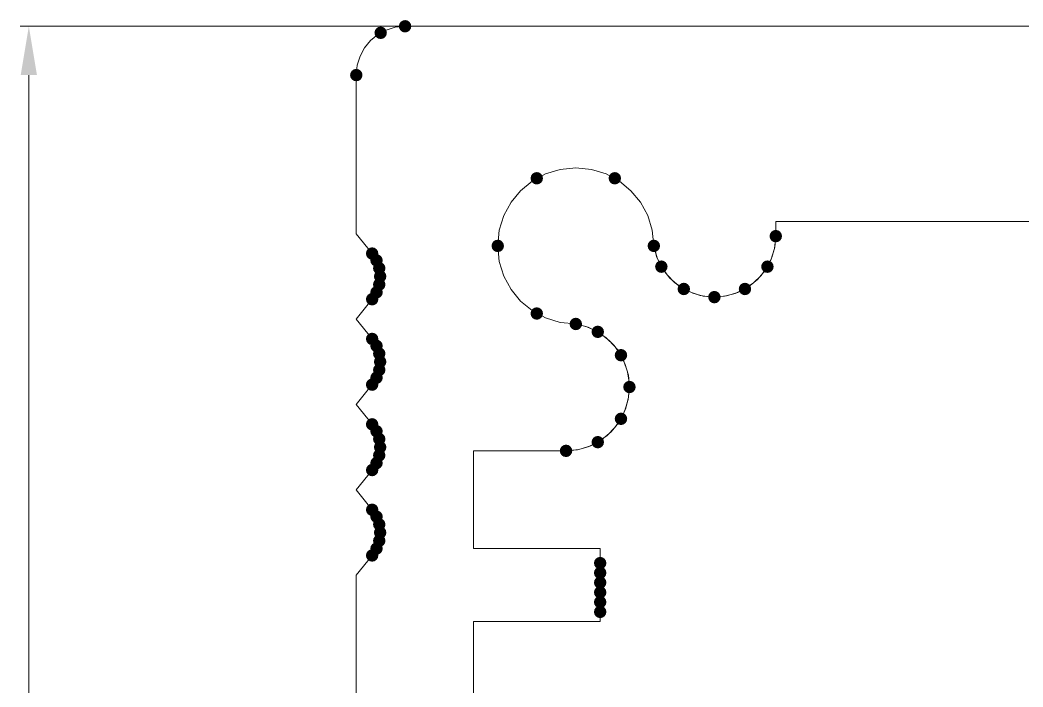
# Model space of a CAD drawing. Header units: millimetres. Extents: x 0 to 588, y 0 to 418.
# Drawn here: x 59.96 to 80.11, y 89.08 to 102.47 of the extents above; entities that cross this region are included whole.
import ezdxf

# ---------------------------------------------------------------- set-up
doc = ezdxf.new("R2010")
doc.units = ezdxf.units.MM

msp = doc.modelspace()

# ---------------------------------------------------------------- hatches: boundary and pattern name
h = msp.add_hatch(color=0)
edge = h.paths.add_edge_path()
edge.add_arc((67.691066, 102.348876), 0.125009, 0, 360)
h = msp.add_hatch(color=1)
h.dxf.hatch_style = 2
h.paths.add_polyline_path([(59.968872, 101.368838), (60.132209, 102.348858), (60.295546, 101.368838)])
h = msp.add_hatch(color=0)
edge = h.paths.add_edge_path()
edge.add_arc((67.201056, 102.217578), 0.125009, 0, 360)
h = msp.add_hatch(color=0)
edge = h.paths.add_edge_path()
edge.add_arc((66.711046, 101.368855), 0.125009, 0, 360)
h = msp.add_hatch(color=0)
edge = h.paths.add_edge_path()
edge.add_arc((66.711046, 101.368855), 0.125009, 0, 360)
h = msp.add_hatch(color=0)
edge = h.paths.add_edge_path()
edge.add_arc((70.33712, 99.29674), 0.125009, 0, 360)
h = msp.add_hatch(color=0)
edge = h.paths.add_edge_path()
edge.add_arc((71.905153, 99.29674), 0.125009, 0, 360)
h = msp.add_hatch(color=0)
edge = h.paths.add_edge_path()
edge.add_arc((75.139219, 98.134789), 0.125009, 0, 360)
h = msp.add_hatch(color=0)
edge = h.paths.add_edge_path()
edge.add_arc((75.139219, 98.134789), 0.125009, 0, 360)
h = msp.add_hatch(color=0)
edge = h.paths.add_edge_path()
edge.add_arc((69.553104, 97.938785), 0.125009, 0, 360)
h = msp.add_hatch(color=0)
edge = h.paths.add_edge_path()
edge.add_arc((72.689169, 97.938785), 0.125009, 0, 360)
h = msp.add_hatch(color=0)
edge = h.paths.add_edge_path()
edge.add_arc((72.689169, 97.938785), 0.125009, 0, 360)
h = msp.add_hatch(color=0)
edge = h.paths.add_edge_path()
edge.add_arc((72.689169, 97.938785), 0.125009, 0, 360)
h = msp.add_hatch(color=0)
edge = h.paths.add_edge_path()
edge.add_arc((67.029731, 97.785432), 0.125009, 0, 360)
h = msp.add_hatch(color=0)
edge = h.paths.add_edge_path()
edge.add_arc((67.029731, 97.785432), 0.125009, 0, 360)
h = msp.add_hatch(color=0)
edge = h.paths.add_edge_path()
edge.add_arc((67.117679, 97.645864), 0.125009, 0, 360)
h = msp.add_hatch(color=0)
edge = h.paths.add_edge_path()
edge.add_arc((67.172284, 97.490197), 0.125009, 0, 360)
h = msp.add_hatch(color=0)
edge = h.paths.add_edge_path()
edge.add_arc((72.840266, 97.521523), 0.125009, 0, 360)
h = msp.add_hatch(color=0)
edge = h.paths.add_edge_path()
edge.add_arc((74.971139, 97.521626), 0.125009, 0, 360)
h = msp.add_hatch(color=0)
edge = h.paths.add_edge_path()
edge.add_arc((67.190796, 97.326272), 0.125009, 0, 360)
h = msp.add_hatch(color=0)
edge = h.paths.add_edge_path()
edge.add_arc((67.117679, 97.00668), 0.125009, 0, 360)
h = msp.add_hatch(color=0)
edge = h.paths.add_edge_path()
edge.add_arc((67.172284, 97.162347), 0.125009, 0, 360)
h = msp.add_hatch(color=0)
edge = h.paths.add_edge_path()
edge.add_arc((73.291415, 97.073545), 0.125009, 0, 360)
h = msp.add_hatch(color=0)
edge = h.paths.add_edge_path()
edge.add_arc((74.520033, 97.073604), 0.125009, 0, 360)
h = msp.add_hatch(color=0)
edge = h.paths.add_edge_path()
edge.add_arc((67.029731, 96.867111), 0.125009, 0, 360)
h = msp.add_hatch(color=0)
edge = h.paths.add_edge_path()
edge.add_arc((73.905732, 96.909734), 0.125009, 0, 360)
h = msp.add_hatch(color=0)
edge = h.paths.add_edge_path()
edge.add_arc((70.33712, 96.580829), 0.125009, 0, 360)
h = msp.add_hatch(color=0)
edge = h.paths.add_edge_path()
edge.add_arc((71.121137, 96.370752), 0.125009, 0, 360)
h = msp.add_hatch(color=0)
edge = h.paths.add_edge_path()
edge.add_arc((71.121137, 96.370752), 0.125009, 0, 360)
h = msp.add_hatch(color=0)
edge = h.paths.add_edge_path()
edge.add_arc((71.562861, 96.212551), 0.125009, 0, 360)
h = msp.add_hatch(color=0)
edge = h.paths.add_edge_path()
edge.add_arc((67.029731, 96.070397), 0.125009, 0, 360)
h = msp.add_hatch(color=0)
edge = h.paths.add_edge_path()
edge.add_arc((67.029731, 96.070397), 0.125009, 0, 360)
h = msp.add_hatch(color=0)
edge = h.paths.add_edge_path()
edge.add_arc((67.117679, 95.930829), 0.125009, 0, 360)
h = msp.add_hatch(color=0)
edge = h.paths.add_edge_path()
edge.add_arc((67.172284, 95.775161), 0.125009, 0, 360)
h = msp.add_hatch(color=0)
edge = h.paths.add_edge_path()
edge.add_arc((67.190796, 95.611237), 0.125009, 0, 360)
h = msp.add_hatch(color=0)
edge = h.paths.add_edge_path()
edge.add_arc((72.028794, 95.743582), 0.125009, 0, 360)
h = msp.add_hatch(color=0)
edge = h.paths.add_edge_path()
edge.add_arc((67.172284, 95.447312), 0.125009, 0, 360)
h = msp.add_hatch(color=0)
edge = h.paths.add_edge_path()
edge.add_arc((67.117679, 95.291645), 0.125009, 0, 360)
h = msp.add_hatch(color=0)
edge = h.paths.add_edge_path()
edge.add_arc((67.029731, 95.152076), 0.125009, 0, 360)
h = msp.add_hatch(color=0)
edge = h.paths.add_edge_path()
edge.add_arc((72.199185, 95.10484), 0.125009, 0, 360)
h = msp.add_hatch(color=0)
edge = h.paths.add_edge_path()
edge.add_arc((72.028741, 94.466112), 0.125009, 0, 360)
h = msp.add_hatch(color=0)
edge = h.paths.add_edge_path()
edge.add_arc((67.029731, 94.355362), 0.125009, 0, 360)
h = msp.add_hatch(color=0)
edge = h.paths.add_edge_path()
edge.add_arc((67.029731, 94.355362), 0.125009, 0, 360)
h = msp.add_hatch(color=0)
edge = h.paths.add_edge_path()
edge.add_arc((67.117679, 94.215793), 0.125009, 0, 360)
h = msp.add_hatch(color=0)
edge = h.paths.add_edge_path()
edge.add_arc((67.172284, 94.060126), 0.125009, 0, 360)
h = msp.add_hatch(color=0)
edge = h.paths.add_edge_path()
edge.add_arc((71.56277, 93.997182), 0.125009, 0, 360)
h = msp.add_hatch(color=0)
edge = h.paths.add_edge_path()
edge.add_arc((67.190796, 93.896201), 0.125009, 0, 360)
h = msp.add_hatch(color=0)
edge = h.paths.add_edge_path()
edge.add_arc((70.925133, 93.8227), 0.125009, 0, 360)
h = msp.add_hatch(color=0)
edge = h.paths.add_edge_path()
edge.add_arc((67.117679, 93.576609), 0.125009, 0, 360)
h = msp.add_hatch(color=0)
edge = h.paths.add_edge_path()
edge.add_arc((67.172284, 93.732277), 0.125009, 0, 360)
h = msp.add_hatch(color=0)
edge = h.paths.add_edge_path()
edge.add_arc((67.029731, 93.437041), 0.125009, 0, 360)
h = msp.add_hatch(color=0)
edge = h.paths.add_edge_path()
edge.add_arc((67.029731, 92.640326), 0.125009, 0, 360)
h = msp.add_hatch(color=0)
edge = h.paths.add_edge_path()
edge.add_arc((67.029731, 92.640326), 0.125009, 0, 360)
h = msp.add_hatch(color=0)
edge = h.paths.add_edge_path()
edge.add_arc((67.117679, 92.500758), 0.125009, 0, 360)
h = msp.add_hatch(color=0)
edge = h.paths.add_edge_path()
edge.add_arc((67.172284, 92.345091), 0.125009, 0, 360)
h = msp.add_hatch(color=0)
edge = h.paths.add_edge_path()
edge.add_arc((67.190796, 92.181166), 0.125009, 0, 360)
h = msp.add_hatch(color=0)
edge = h.paths.add_edge_path()
edge.add_arc((67.172284, 92.017241), 0.125009, 0, 360)
h = msp.add_hatch(color=0)
edge = h.paths.add_edge_path()
edge.add_arc((67.117679, 91.861574), 0.125009, 0, 360)
h = msp.add_hatch(color=0)
edge = h.paths.add_edge_path()
edge.add_arc((67.029731, 91.722005), 0.125009, 0, 360)
h = msp.add_hatch(color=0)
edge = h.paths.add_edge_path()
edge.add_arc((71.611147, 91.568653), 0.125009, 0, 360)
h = msp.add_hatch(color=0)
edge = h.paths.add_edge_path()
edge.add_arc((71.611147, 91.372649), 0.125009, 0, 360)
h = msp.add_hatch(color=0)
edge = h.paths.add_edge_path()
edge.add_arc((71.611147, 91.176645), 0.125009, 0, 360)
h = msp.add_hatch(color=0)
edge = h.paths.add_edge_path()
edge.add_arc((71.611147, 90.980641), 0.125009, 0, 360)
h = msp.add_hatch(color=0)
edge = h.paths.add_edge_path()
edge.add_arc((71.611147, 90.784637), 0.125009, 0, 360)
h = msp.add_hatch(color=0)
edge = h.paths.add_edge_path()
edge.add_arc((71.611147, 90.588633), 0.125009, 0, 360)

# ---------------------------------------------------------------- linework, layer by layer
at = {"color": 1, "lineweight": 0}
for points in [[(75.218559, 102.348858), (59.955805, 102.348858)], [(60.132209, 101.368838), (60.132209, 78.187004)]]:
    msp.add_lwpolyline(points, dxfattribs=at)
at = {"color": 0, "lineweight": 0}
for points in [[(67.691066, 102.348858), (67.493558, 102.328947), (67.309598, 102.271843), (67.143127, 102.181486), (66.998087, 102.061817), (66.878418, 101.916776), (66.788061, 101.750306), (66.730956, 101.566346), (66.711046, 101.368838)], [(67.691066, 102.348858), (67.493558, 102.328947), (67.309598, 102.271843), (67.143127, 102.181486), (66.998087, 102.061817), (66.878418, 101.916776), (66.788061, 101.750306), (66.730956, 101.566346), (66.711046, 101.368838)], [(67.691066, 102.348858), (67.493558, 102.328947), (67.309598, 102.271843), (67.143127, 102.181486), (66.998087, 102.061817), (66.878418, 101.916776), (66.788061, 101.750306), (66.730956, 101.566346), (66.711046, 101.368838)], [(67.691066, 102.348858), (67.493558, 102.328947), (67.309598, 102.271843), (67.143127, 102.181486), (66.998087, 102.061817), (66.878418, 101.916776), (66.788061, 101.750306), (66.730956, 101.566346), (66.711046, 101.368838)], [(67.691066, 102.348858), (67.493558, 102.328947), (67.309598, 102.271843), (67.143127, 102.181486), (66.998087, 102.061817), (66.878418, 101.916776), (66.788061, 101.750306), (66.730956, 101.566346), (66.711046, 101.368838)], [(67.691066, 102.348858), (67.493558, 102.328947), (67.309598, 102.271843), (67.143127, 102.181486), (66.998087, 102.061817), (66.878418, 101.916776), (66.788061, 101.750306), (66.730956, 101.566346), (66.711046, 101.368838)], [(67.691066, 102.348858), (67.493558, 102.328947), (67.309598, 102.271843), (67.143127, 102.181486), (66.998087, 102.061817), (66.878418, 101.916776), (66.788061, 101.750306), (66.730956, 101.566346), (66.711046, 101.368838)], [(67.691066, 102.348858), (67.493558, 102.328947), (67.309598, 102.271843), (67.143127, 102.181486), (66.998087, 102.061817), (66.878418, 101.916776), (66.788061, 101.750306), (66.730956, 101.566346), (66.711046, 101.368838)], [(67.691066, 102.348858), (67.493558, 102.328947), (67.309598, 102.271843), (67.143127, 102.181486), (66.998087, 102.061817), (66.878418, 101.916776), (66.788061, 101.750306), (66.730956, 101.566346), (66.711046, 101.368838)], [(67.691066, 102.348858), (67.493558, 102.328947), (67.309598, 102.271843), (67.143127, 102.181486), (66.998087, 102.061817), (66.878418, 101.916776), (66.788061, 101.750306), (66.730956, 101.566346), (66.711046, 101.368838)], [(67.691066, 102.348858), (82.868555, 102.348858)], [(67.691066, 102.348858), (82.868555, 102.348858)], [(66.711046, 98.183772), (66.711046, 101.368838)], [(66.711046, 98.183772), (66.711046, 101.368838)], [(72.689169, 97.938767), (72.657312, 98.25478), (72.565945, 98.549116), (72.421374, 98.815469), (72.229903, 99.047533), (71.997838, 99.239004), (71.731486, 99.383576), (71.43715, 99.474943), (71.121137, 99.506799), (70.805123, 99.474943), (70.510788, 99.383576), (70.244435, 99.239004), (70.01237, 99.047533), (69.8209, 98.815469), (69.676328, 98.549116), (69.584961, 98.25478), (69.553104, 97.938767), (69.584961, 97.622754), (69.676328, 97.328418), (69.8209, 97.062065), (70.01237, 96.830001), (70.244435, 96.63853), (70.510788, 96.493958), (70.805123, 96.402591), (71.121137, 96.370734)], [(72.689169, 97.938767), (72.657312, 98.25478), (72.565945, 98.549116), (72.421374, 98.815469), (72.229903, 99.047533), (71.997838, 99.239004), (71.731486, 99.383576), (71.43715, 99.474943), (71.121137, 99.506799), (70.805123, 99.474943), (70.510788, 99.383576), (70.244435, 99.239004), (70.01237, 99.047533), (69.8209, 98.815469), (69.676328, 98.549116), (69.584961, 98.25478), (69.553104, 97.938767), (69.584961, 97.622754), (69.676328, 97.328418), (69.8209, 97.062065), (70.01237, 96.830001), (70.244435, 96.63853), (70.510788, 96.493958), (70.805123, 96.402591), (71.121137, 96.370734)], [(72.689169, 97.938767), (72.657312, 98.25478), (72.565945, 98.549116), (72.421374, 98.815469), (72.229903, 99.047533), (71.997838, 99.239004), (71.731486, 99.383576), (71.43715, 99.474943), (71.121137, 99.506799), (70.805123, 99.474943), (70.510788, 99.383576), (70.244435, 99.239004), (70.01237, 99.047533), (69.8209, 98.815469), (69.676328, 98.549116), (69.584961, 98.25478), (69.553104, 97.938767), (69.584961, 97.622754), (69.676328, 97.328418), (69.8209, 97.062065), (70.01237, 96.830001), (70.244435, 96.63853), (70.510788, 96.493958), (70.805123, 96.402591), (71.121137, 96.370734)], [(72.689169, 97.938767), (72.657312, 98.25478), (72.565945, 98.549116), (72.421374, 98.815469), (72.229903, 99.047533), (71.997838, 99.239004), (71.731486, 99.383576), (71.43715, 99.474943), (71.121137, 99.506799), (70.805123, 99.474943), (70.510788, 99.383576), (70.244435, 99.239004), (70.01237, 99.047533), (69.8209, 98.815469), (69.676328, 98.549116), (69.584961, 98.25478), (69.553104, 97.938767), (69.584961, 97.622754), (69.676328, 97.328418), (69.8209, 97.062065), (70.01237, 96.830001), (70.244435, 96.63853), (70.510788, 96.493958), (70.805123, 96.402591), (71.121137, 96.370734)], [(72.689169, 97.938767), (72.657312, 98.25478), (72.565945, 98.549116), (72.421374, 98.815469), (72.229903, 99.047533), (71.997838, 99.239004), (71.731486, 99.383576), (71.43715, 99.474943), (71.121137, 99.506799), (70.805123, 99.474943), (70.510788, 99.383576), (70.244435, 99.239004), (70.01237, 99.047533), (69.8209, 98.815469), (69.676328, 98.549116), (69.584961, 98.25478), (69.553104, 97.938767), (69.584961, 97.622754), (69.676328, 97.328418), (69.8209, 97.062065), (70.01237, 96.830001), (70.244435, 96.63853), (70.510788, 96.493958), (70.805123, 96.402591), (71.121137, 96.370734)], [(72.689169, 97.938767), (72.657312, 98.25478), (72.565945, 98.549116), (72.421374, 98.815469), (72.229903, 99.047533), (71.997838, 99.239004), (71.731486, 99.383576), (71.43715, 99.474943), (71.121137, 99.506799), (70.805123, 99.474943), (70.510788, 99.383576), (70.244435, 99.239004), (70.01237, 99.047533), (69.8209, 98.815469), (69.676328, 98.549116), (69.584961, 98.25478), (69.553104, 97.938767), (69.584961, 97.622754), (69.676328, 97.328418), (69.8209, 97.062065), (70.01237, 96.830001), (70.244435, 96.63853), (70.510788, 96.493958), (70.805123, 96.402591), (71.121137, 96.370734)], [(72.689169, 97.938767), (72.657312, 98.25478), (72.565945, 98.549116), (72.421374, 98.815469), (72.229903, 99.047533), (71.997838, 99.239004), (71.731486, 99.383576), (71.43715, 99.474943), (71.121137, 99.506799), (70.805123, 99.474943), (70.510788, 99.383576), (70.244435, 99.239004), (70.01237, 99.047533), (69.8209, 98.815469), (69.676328, 98.549116), (69.584961, 98.25478), (69.553104, 97.938767), (69.584961, 97.622754), (69.676328, 97.328418), (69.8209, 97.062065), (70.01237, 96.830001), (70.244435, 96.63853), (70.510788, 96.493958), (70.805123, 96.402591), (71.121137, 96.370734)], [(72.689169, 97.938767), (72.657312, 98.25478), (72.565945, 98.549116), (72.421374, 98.815469), (72.229903, 99.047533), (71.997838, 99.239004), (71.731486, 99.383576), (71.43715, 99.474943), (71.121137, 99.506799), (70.805123, 99.474943), (70.510788, 99.383576), (70.244435, 99.239004), (70.01237, 99.047533), (69.8209, 98.815469), (69.676328, 98.549116), (69.584961, 98.25478), (69.553104, 97.938767), (69.584961, 97.622754), (69.676328, 97.328418), (69.8209, 97.062065), (70.01237, 96.830001), (70.244435, 96.63853), (70.510788, 96.493958), (70.805123, 96.402591), (71.121137, 96.370734)], [(72.689169, 97.938767), (72.657312, 98.25478), (72.565945, 98.549116), (72.421374, 98.815469), (72.229903, 99.047533), (71.997838, 99.239004), (71.731486, 99.383576), (71.43715, 99.474943), (71.121137, 99.506799), (70.805123, 99.474943), (70.510788, 99.383576), (70.244435, 99.239004), (70.01237, 99.047533), (69.8209, 98.815469), (69.676328, 98.549116), (69.584961, 98.25478), (69.553104, 97.938767), (69.584961, 97.622754), (69.676328, 97.328418), (69.8209, 97.062065), (70.01237, 96.830001), (70.244435, 96.63853), (70.510788, 96.493958), (70.805123, 96.402591), (71.121137, 96.370734)], [(72.689169, 97.938767), (72.657312, 98.25478), (72.565945, 98.549116), (72.421374, 98.815469), (72.229903, 99.047533), (71.997838, 99.239004), (71.731486, 99.383576), (71.43715, 99.474943), (71.121137, 99.506799), (70.805123, 99.474943), (70.510788, 99.383576), (70.244435, 99.239004), (70.01237, 99.047533), (69.8209, 98.815469), (69.676328, 98.549116), (69.584961, 98.25478), (69.553104, 97.938767), (69.584961, 97.622754), (69.676328, 97.328418), (69.8209, 97.062065), (70.01237, 96.830001), (70.244435, 96.63853), (70.510788, 96.493958), (70.805123, 96.402591), (71.121137, 96.370734)], [(75.139219, 98.428777), (75.139219, 98.134771)], [(83.371389, 98.428777), (75.139219, 98.428777)], [(75.139219, 98.428777), (75.139219, 98.134771)], [(83.371389, 98.428777), (75.139219, 98.428777)], [(67.029731, 97.785415), (66.711046, 98.183772)], [(66.711046, 98.183772), (67.029731, 97.785415)], [(72.689169, 97.938767), (72.755103, 97.697754), (72.864379, 97.481322), (73.011281, 97.293538), (73.190096, 97.138473), (73.39511, 97.020197), (73.620608, 96.942778), (73.860875, 96.910285), (74.110198, 96.926789), (74.323882, 96.982642), (74.519664, 97.073192), (74.694345, 97.194684), (74.844724, 97.34336), (74.967602, 97.515463), (75.059777, 97.707238), (75.118049, 97.914926), (75.139219, 98.134771)], [(72.689169, 97.938767), (72.755103, 97.697754), (72.864379, 97.481322), (73.011281, 97.293538), (73.190096, 97.138473), (73.39511, 97.020197), (73.620608, 96.942778), (73.860875, 96.910285), (74.110198, 96.926789), (74.323882, 96.982642), (74.519664, 97.073192), (74.694345, 97.194684), (74.844724, 97.34336), (74.967602, 97.515463), (75.059777, 97.707238), (75.118049, 97.914926), (75.139219, 98.134771)], [(72.689169, 97.938767), (72.755103, 97.697754), (72.864379, 97.481322), (73.011281, 97.293538), (73.190096, 97.138473), (73.39511, 97.020197), (73.620608, 96.942778), (73.860875, 96.910285), (74.110198, 96.926789), (74.323882, 96.982642), (74.519664, 97.073192), (74.694345, 97.194684), (74.844724, 97.34336), (74.967602, 97.515463), (75.059777, 97.707238), (75.118049, 97.914926), (75.139219, 98.134771)], [(72.689169, 97.938767), (72.755103, 97.697754), (72.864379, 97.481322), (73.011281, 97.293538), (73.190096, 97.138473), (73.39511, 97.020197), (73.620608, 96.942778), (73.860875, 96.910285), (74.110198, 96.926789), (74.323882, 96.982642), (74.519664, 97.073192), (74.694345, 97.194684), (74.844724, 97.34336), (74.967602, 97.515463), (75.059777, 97.707238), (75.118049, 97.914926), (75.139219, 98.134771)], [(72.689169, 97.938767), (72.755103, 97.697754), (72.864379, 97.481322), (73.011281, 97.293538), (73.190096, 97.138473), (73.39511, 97.020197), (73.620608, 96.942778), (73.860875, 96.910285), (74.110198, 96.926789), (74.323882, 96.982642), (74.519664, 97.073192), (74.694345, 97.194684), (74.844724, 97.34336), (74.967602, 97.515463), (75.059777, 97.707238), (75.118049, 97.914926), (75.139219, 98.134771)], [(72.689169, 97.938767), (72.755103, 97.697754), (72.864379, 97.481322), (73.011281, 97.293538), (73.190096, 97.138473), (73.39511, 97.020197), (73.620608, 96.942778), (73.860875, 96.910285), (74.110198, 96.926789), (74.323882, 96.982642), (74.519664, 97.073192), (74.694345, 97.194684), (74.844724, 97.34336), (74.967602, 97.515463), (75.059777, 97.707238), (75.118049, 97.914926), (75.139219, 98.134771)], [(72.689169, 97.938767), (72.745021, 97.725083), (72.835572, 97.529301), (72.957063, 97.35462), (73.105739, 97.204241), (73.277843, 97.081364), (73.469617, 96.989189), (73.677305, 96.930916), (73.89715, 96.909746), (74.145926, 96.93309), (74.377972, 97.003367), (74.588294, 97.115652), (74.771896, 97.265017), (74.923784, 97.446538), (75.038964, 97.655288), (75.112441, 97.886341), (75.139219, 98.134771)], [(72.689169, 97.938767), (72.755103, 97.697754), (72.864379, 97.481322), (73.011281, 97.293538), (73.190096, 97.138473), (73.39511, 97.020197), (73.620608, 96.942778), (73.860875, 96.910285), (74.110198, 96.926789), (74.323882, 96.982642), (74.519664, 97.073192), (74.694345, 97.194684), (74.844724, 97.34336), (74.967602, 97.515463), (75.059777, 97.707238), (75.118049, 97.914926), (75.139219, 98.134771)], [(72.689169, 97.938767), (72.755103, 97.697754), (72.864379, 97.481322), (73.011281, 97.293538), (73.190096, 97.138473), (73.39511, 97.020197), (73.620608, 96.942778), (73.860875, 96.910285), (74.110198, 96.926789), (74.323882, 96.982642), (74.519664, 97.073192), (74.694345, 97.194684), (74.844724, 97.34336), (74.967602, 97.515463), (75.059777, 97.707238), (75.118049, 97.914926), (75.139219, 98.134771)], [(72.689169, 97.938767), (72.745021, 97.725083), (72.835572, 97.529301), (72.957063, 97.35462), (73.105739, 97.204241), (73.277843, 97.081364), (73.469617, 96.989189), (73.677305, 96.930916), (73.89715, 96.909746), (74.145926, 96.93309), (74.377972, 97.003367), (74.588294, 97.115652), (74.771896, 97.265017), (74.923784, 97.446538), (75.038964, 97.655288), (75.112441, 97.886341), (75.139219, 98.134771)], [(67.029731, 96.867094), (67.100197, 96.972615), (67.15053, 97.086081), (67.18073, 97.204843), (67.190796, 97.326254), (67.18073, 97.447665), (67.15053, 97.566428), (67.100197, 97.679894), (67.029731, 97.785415)], [(67.029731, 96.867094), (67.100197, 96.972615), (67.15053, 97.086081), (67.18073, 97.204843), (67.190796, 97.326254), (67.18073, 97.447665), (67.15053, 97.566428), (67.100197, 97.679894), (67.029731, 97.785415)], [(67.029731, 96.867094), (67.100197, 96.972615), (67.15053, 97.086081), (67.18073, 97.204843), (67.190796, 97.326254), (67.18073, 97.447665), (67.15053, 97.566428), (67.100197, 97.679894), (67.029731, 97.785415)], [(67.029731, 96.867094), (67.100197, 96.972615), (67.15053, 97.086081), (67.18073, 97.204843), (67.190796, 97.326254), (67.18073, 97.447665), (67.15053, 97.566428), (67.100197, 97.679894), (67.029731, 97.785415)], [(67.029731, 96.867094), (67.100197, 96.972615), (67.15053, 97.086081), (67.18073, 97.204843), (67.190796, 97.326254), (67.18073, 97.447665), (67.15053, 97.566428), (67.100197, 97.679894), (67.029731, 97.785415)], [(67.029731, 96.867094), (67.100197, 96.972615), (67.15053, 97.086081), (67.18073, 97.204843), (67.190796, 97.326254), (67.18073, 97.447665), (67.15053, 97.566428), (67.100197, 97.679894), (67.029731, 97.785415)], [(67.029731, 96.867094), (67.100197, 96.972615), (67.15053, 97.086081), (67.18073, 97.204843), (67.190796, 97.326254), (67.18073, 97.447665), (67.15053, 97.566428), (67.100197, 97.679894), (67.029731, 97.785415)], [(67.029731, 96.867094), (67.100197, 96.972615), (67.15053, 97.086081), (67.18073, 97.204843), (67.190796, 97.326254), (67.18073, 97.447665), (67.15053, 97.566428), (67.100197, 97.679894), (67.029731, 97.785415)], [(67.029731, 96.867094), (67.100197, 96.972615), (67.15053, 97.086081), (67.18073, 97.204843), (67.190796, 97.326254), (67.18073, 97.447665), (67.15053, 97.566428), (67.100197, 97.679894), (67.029731, 97.785415)], [(67.029731, 96.867094), (67.100197, 96.972615), (67.15053, 97.086081), (67.18073, 97.204843), (67.190796, 97.326254), (67.18073, 97.447665), (67.15053, 97.566428), (67.100197, 97.679894), (67.029731, 97.785415)], [(66.711046, 96.468736), (67.029731, 96.867094)], [(67.029731, 96.867094), (66.711046, 96.468736)], [(67.029731, 96.070379), (66.711046, 96.468736)], [(66.711046, 96.468736), (67.029731, 96.070379)], [(70.925133, 93.822682), (71.183373, 93.850377), (71.423578, 93.926622), (71.640624, 94.046227), (71.829388, 94.204003), (71.984747, 94.394761), (72.101577, 94.613313), (72.174755, 94.854469), (72.199159, 95.113042), (72.177051, 95.342792), (72.115978, 95.559727), (72.01933, 95.759892), (71.890499, 95.939332), (71.732874, 96.094092), (71.549845, 96.220216), (71.344802, 96.313748), (71.121137, 96.370734)], [(70.925133, 93.822682), (71.183373, 93.850377), (71.423578, 93.926622), (71.640624, 94.046227), (71.829388, 94.204003), (71.984747, 94.394761), (72.101577, 94.613313), (72.174755, 94.854469), (72.199159, 95.113042), (72.177051, 95.342792), (72.115978, 95.559727), (72.01933, 95.759892), (71.890499, 95.939332), (71.732874, 96.094092), (71.549845, 96.220216), (71.344802, 96.313748), (71.121137, 96.370734)], [(70.925133, 93.822682), (71.183373, 93.850377), (71.423578, 93.926622), (71.640624, 94.046227), (71.829388, 94.204003), (71.984747, 94.394761), (72.101577, 94.613313), (72.174755, 94.854469), (72.199159, 95.113042), (72.177051, 95.342792), (72.115978, 95.559727), (72.01933, 95.759892), (71.890499, 95.939332), (71.732874, 96.094092), (71.549845, 96.220216), (71.344802, 96.313748), (71.121137, 96.370734)], [(70.925133, 93.822682), (71.183373, 93.850377), (71.423578, 93.926622), (71.640624, 94.046227), (71.829388, 94.204003), (71.984747, 94.394761), (72.101577, 94.613313), (72.174755, 94.854469), (72.199159, 95.113042), (72.177051, 95.342792), (72.115978, 95.559727), (72.01933, 95.759892), (71.890499, 95.939332), (71.732874, 96.094092), (71.549845, 96.220216), (71.344802, 96.313748), (71.121137, 96.370734)], [(70.925133, 93.822682), (71.183373, 93.850377), (71.423578, 93.926622), (71.640624, 94.046227), (71.829388, 94.204003), (71.984747, 94.394761), (72.101577, 94.613313), (72.174755, 94.854469), (72.199159, 95.113042), (72.177051, 95.342792), (72.115978, 95.559727), (72.01933, 95.759892), (71.890499, 95.939332), (71.732874, 96.094092), (71.549845, 96.220216), (71.344802, 96.313748), (71.121137, 96.370734)], [(70.925133, 93.822682), (71.183373, 93.850377), (71.423578, 93.926622), (71.640624, 94.046227), (71.829388, 94.204003), (71.984747, 94.394761), (72.101577, 94.613313), (72.174755, 94.854469), (72.199159, 95.113042), (72.177051, 95.342792), (72.115978, 95.559727), (72.01933, 95.759892), (71.890499, 95.939332), (71.732874, 96.094092), (71.549845, 96.220216), (71.344802, 96.313748), (71.121137, 96.370734)], [(70.925133, 93.822682), (71.154882, 93.84479), (71.371818, 93.905863), (71.571983, 94.00251), (71.751423, 94.131342), (71.906182, 94.288967), (72.032306, 94.471996), (72.125839, 94.677039), (72.182825, 94.900704), (72.198255, 95.159967), (72.16282, 95.409479), (72.08079, 95.643327), (71.956434, 95.855602), (71.794022, 96.040392), (71.597822, 96.191784), (71.372103, 96.303869), (71.121137, 96.370734)], [(70.925133, 93.822682), (71.183373, 93.850377), (71.423578, 93.926622), (71.640624, 94.046227), (71.829388, 94.204003), (71.984747, 94.394761), (72.101577, 94.613313), (72.174755, 94.854469), (72.199159, 95.113042), (72.177051, 95.342792), (72.115978, 95.559727), (72.01933, 95.759892), (71.890499, 95.939332), (71.732874, 96.094092), (71.549845, 96.220216), (71.344802, 96.313748), (71.121137, 96.370734)], [(70.925133, 93.822682), (71.183373, 93.850377), (71.423578, 93.926622), (71.640624, 94.046227), (71.829388, 94.204003), (71.984747, 94.394761), (72.101577, 94.613313), (72.174755, 94.854469), (72.199159, 95.113042), (72.177051, 95.342792), (72.115978, 95.559727), (72.01933, 95.759892), (71.890499, 95.939332), (71.732874, 96.094092), (71.549845, 96.220216), (71.344802, 96.313748), (71.121137, 96.370734)], [(70.925133, 93.822682), (71.154882, 93.84479), (71.371818, 93.905863), (71.571983, 94.00251), (71.751423, 94.131342), (71.906182, 94.288967), (72.032306, 94.471996), (72.125839, 94.677039), (72.182825, 94.900704), (72.198255, 95.159967), (72.16282, 95.409479), (72.08079, 95.643327), (71.956434, 95.855602), (71.794022, 96.040392), (71.597822, 96.191784), (71.372103, 96.303869), (71.121137, 96.370734)], [(67.029731, 95.152059), (67.100197, 95.257579), (67.15053, 95.371045), (67.18073, 95.489808), (67.190796, 95.611219), (67.18073, 95.73263), (67.15053, 95.851393), (67.100197, 95.964858), (67.029731, 96.070379)], [(67.029731, 95.152059), (67.100197, 95.257579), (67.15053, 95.371045), (67.18073, 95.489808), (67.190796, 95.611219), (67.18073, 95.73263), (67.15053, 95.851393), (67.100197, 95.964858), (67.029731, 96.070379)], [(67.029731, 95.152059), (67.100197, 95.257579), (67.15053, 95.371045), (67.18073, 95.489808), (67.190796, 95.611219), (67.18073, 95.73263), (67.15053, 95.851393), (67.100197, 95.964858), (67.029731, 96.070379)], [(67.029731, 95.152059), (67.100197, 95.257579), (67.15053, 95.371045), (67.18073, 95.489808), (67.190796, 95.611219), (67.18073, 95.73263), (67.15053, 95.851393), (67.100197, 95.964858), (67.029731, 96.070379)], [(67.029731, 95.152059), (67.100197, 95.257579), (67.15053, 95.371045), (67.18073, 95.489808), (67.190796, 95.611219), (67.18073, 95.73263), (67.15053, 95.851393), (67.100197, 95.964858), (67.029731, 96.070379)], [(67.029731, 95.152059), (67.100197, 95.257579), (67.15053, 95.371045), (67.18073, 95.489808), (67.190796, 95.611219), (67.18073, 95.73263), (67.15053, 95.851393), (67.100197, 95.964858), (67.029731, 96.070379)], [(67.029731, 95.152059), (67.100197, 95.257579), (67.15053, 95.371045), (67.18073, 95.489808), (67.190796, 95.611219), (67.18073, 95.73263), (67.15053, 95.851393), (67.100197, 95.964858), (67.029731, 96.070379)], [(67.029731, 95.152059), (67.100197, 95.257579), (67.15053, 95.371045), (67.18073, 95.489808), (67.190796, 95.611219), (67.18073, 95.73263), (67.15053, 95.851393), (67.100197, 95.964858), (67.029731, 96.070379)], [(67.029731, 95.152059), (67.100197, 95.257579), (67.15053, 95.371045), (67.18073, 95.489808), (67.190796, 95.611219), (67.18073, 95.73263), (67.15053, 95.851393), (67.100197, 95.964858), (67.029731, 96.070379)], [(67.029731, 95.152059), (67.100197, 95.257579), (67.15053, 95.371045), (67.18073, 95.489808), (67.190796, 95.611219), (67.18073, 95.73263), (67.15053, 95.851393), (67.100197, 95.964858), (67.029731, 96.070379)], [(66.711046, 94.753701), (67.029731, 95.152059)], [(67.029731, 95.152059), (66.711046, 94.753701)], [(67.029731, 94.355344), (66.711046, 94.753701)], [(66.711046, 94.753701), (67.029731, 94.355344)], [(67.029731, 93.437023), (67.100197, 93.542544), (67.15053, 93.65601), (67.18073, 93.774773), (67.190796, 93.896184), (67.18073, 94.017595), (67.15053, 94.136357), (67.100197, 94.249823), (67.029731, 94.355344)], [(67.029731, 93.437023), (67.100197, 93.542544), (67.15053, 93.65601), (67.18073, 93.774773), (67.190796, 93.896184), (67.18073, 94.017595), (67.15053, 94.136357), (67.100197, 94.249823), (67.029731, 94.355344)], [(67.029731, 93.437023), (67.100197, 93.542544), (67.15053, 93.65601), (67.18073, 93.774773), (67.190796, 93.896184), (67.18073, 94.017595), (67.15053, 94.136357), (67.100197, 94.249823), (67.029731, 94.355344)], [(67.029731, 93.437023), (67.100197, 93.542544), (67.15053, 93.65601), (67.18073, 93.774773), (67.190796, 93.896184), (67.18073, 94.017595), (67.15053, 94.136357), (67.100197, 94.249823), (67.029731, 94.355344)], [(67.029731, 93.437023), (67.100197, 93.542544), (67.15053, 93.65601), (67.18073, 93.774773), (67.190796, 93.896184), (67.18073, 94.017595), (67.15053, 94.136357), (67.100197, 94.249823), (67.029731, 94.355344)], [(67.029731, 93.437023), (67.100197, 93.542544), (67.15053, 93.65601), (67.18073, 93.774773), (67.190796, 93.896184), (67.18073, 94.017595), (67.15053, 94.136357), (67.100197, 94.249823), (67.029731, 94.355344)], [(67.029731, 93.437023), (67.100197, 93.542544), (67.15053, 93.65601), (67.18073, 93.774773), (67.190796, 93.896184), (67.18073, 94.017595), (67.15053, 94.136357), (67.100197, 94.249823), (67.029731, 94.355344)], [(67.029731, 93.437023), (67.100197, 93.542544), (67.15053, 93.65601), (67.18073, 93.774773), (67.190796, 93.896184), (67.18073, 94.017595), (67.15053, 94.136357), (67.100197, 94.249823), (67.029731, 94.355344)], [(67.029731, 93.437023), (67.100197, 93.542544), (67.15053, 93.65601), (67.18073, 93.774773), (67.190796, 93.896184), (67.18073, 94.017595), (67.15053, 94.136357), (67.100197, 94.249823), (67.029731, 94.355344)], [(67.029731, 93.437023), (67.100197, 93.542544), (67.15053, 93.65601), (67.18073, 93.774773), (67.190796, 93.896184), (67.18073, 94.017595), (67.15053, 94.136357), (67.100197, 94.249823), (67.029731, 94.355344)], [(69.063094, 93.822682), (69.063094, 91.862642)], [(70.925133, 93.822682), (69.063094, 93.822682)], [(69.063094, 91.862642), (69.063094, 93.822682)], [(69.063094, 93.822682), (70.925133, 93.822682)], [(66.711046, 93.038666), (67.029731, 93.437023)], [(67.029731, 93.437023), (66.711046, 93.038666)], [(67.029731, 92.640308), (66.711046, 93.038666)], [(66.711046, 93.038666), (67.029731, 92.640308)], [(67.029731, 91.721988), (67.100197, 91.827508), (67.15053, 91.940974), (67.18073, 92.059737), (67.190796, 92.181148), (67.18073, 92.302559), (67.15053, 92.421322), (67.100197, 92.534788), (67.029731, 92.640308)], [(67.029731, 91.721988), (67.100197, 91.827508), (67.15053, 91.940974), (67.18073, 92.059737), (67.190796, 92.181148), (67.18073, 92.302559), (67.15053, 92.421322), (67.100197, 92.534788), (67.029731, 92.640308)], [(67.029731, 91.721988), (67.100197, 91.827508), (67.15053, 91.940974), (67.18073, 92.059737), (67.190796, 92.181148), (67.18073, 92.302559), (67.15053, 92.421322), (67.100197, 92.534788), (67.029731, 92.640308)], [(67.029731, 91.721988), (67.100197, 91.827508), (67.15053, 91.940974), (67.18073, 92.059737), (67.190796, 92.181148), (67.18073, 92.302559), (67.15053, 92.421322), (67.100197, 92.534788), (67.029731, 92.640308)], [(67.029731, 91.721988), (67.100197, 91.827508), (67.15053, 91.940974), (67.18073, 92.059737), (67.190796, 92.181148), (67.18073, 92.302559), (67.15053, 92.421322), (67.100197, 92.534788), (67.029731, 92.640308)], [(67.029731, 91.721988), (67.100197, 91.827508), (67.15053, 91.940974), (67.18073, 92.059737), (67.190796, 92.181148), (67.18073, 92.302559), (67.15053, 92.421322), (67.100197, 92.534788), (67.029731, 92.640308)], [(67.029731, 91.721988), (67.100197, 91.827508), (67.15053, 91.940974), (67.18073, 92.059737), (67.190796, 92.181148), (67.18073, 92.302559), (67.15053, 92.421322), (67.100197, 92.534788), (67.029731, 92.640308)], [(67.029731, 91.721988), (67.100197, 91.827508), (67.15053, 91.940974), (67.18073, 92.059737), (67.190796, 92.181148), (67.18073, 92.302559), (67.15053, 92.421322), (67.100197, 92.534788), (67.029731, 92.640308)], [(67.029731, 91.721988), (67.100197, 91.827508), (67.15053, 91.940974), (67.18073, 92.059737), (67.190796, 92.181148), (67.18073, 92.302559), (67.15053, 92.421322), (67.100197, 92.534788), (67.029731, 92.640308)], [(67.029731, 91.721988), (67.100197, 91.827508), (67.15053, 91.940974), (67.18073, 92.059737), (67.190796, 92.181148), (67.18073, 92.302559), (67.15053, 92.421322), (67.100197, 92.534788), (67.029731, 92.640308)], [(66.711046, 91.32363), (67.029731, 91.721988)], [(67.029731, 91.721988), (66.711046, 91.32363)], [(69.063094, 91.862642), (71.611147, 91.862642)], [(69.063094, 91.862642), (71.611147, 91.862642)], [(71.611147, 91.862642), (71.611147, 90.392611)], [(71.611147, 91.862642), (71.611147, 90.392611)], [(71.611147, 90.392611), (71.611147, 91.76464)], [(71.611147, 90.392611), (71.611147, 91.76464)], [(71.611147, 90.392611), (71.611147, 91.76464)], [(71.611147, 90.392611), (71.611147, 91.76464)], [(71.611147, 90.392611), (71.611147, 91.76464)], [(71.611147, 90.392611), (71.611147, 91.76464), (71.611147, 90.392611), (71.611147, 91.76464)], [(66.711046, 86.178524), (66.711046, 91.32363)], [(66.711046, 86.178524), (66.711046, 91.32363)], [(69.063094, 90.392611), (69.063094, 84.806496)], [(71.611147, 90.392611), (69.063094, 90.392611)], [(69.063094, 84.806496), (69.063094, 90.392611)], [(71.611147, 90.392611), (69.063094, 90.392611)]]:
    msp.add_lwpolyline(points, dxfattribs=at)
for points in [[(67.691066, 102.348858), (82.868555, 102.348858)], [(66.711046, 98.183772), (66.711046, 101.368838)], [(83.371389, 98.428777), (75.139219, 98.428777)], [(75.139219, 98.428777), (75.139219, 98.134771)], [(67.029731, 97.785415), (66.711046, 98.183772)], [(66.711046, 96.468736), (67.029731, 96.867094)], [(67.029731, 96.070379), (66.711046, 96.468736)], [(66.711046, 94.753701), (67.029731, 95.152059)], [(67.029731, 94.355344), (66.711046, 94.753701)], [(70.925133, 93.822682), (69.063094, 93.822682)], [(69.063094, 93.822682), (69.063094, 91.862642)], [(66.711046, 93.038666), (67.029731, 93.437023)], [(67.029731, 92.640308), (66.711046, 93.038666)], [(66.711046, 91.32363), (67.029731, 91.721988)], [(69.063094, 91.862642), (71.611147, 91.862642)], [(71.611147, 91.862642), (71.611147, 90.392611)], [(66.711046, 86.178524), (66.711046, 91.32363)], [(71.611147, 90.392611), (69.063094, 90.392611)], [(69.063094, 90.392611), (69.063094, 84.806496)]]:
    msp.add_lwpolyline(points, close=True, dxfattribs=at)

doc.saveas('drawing.dxf')
